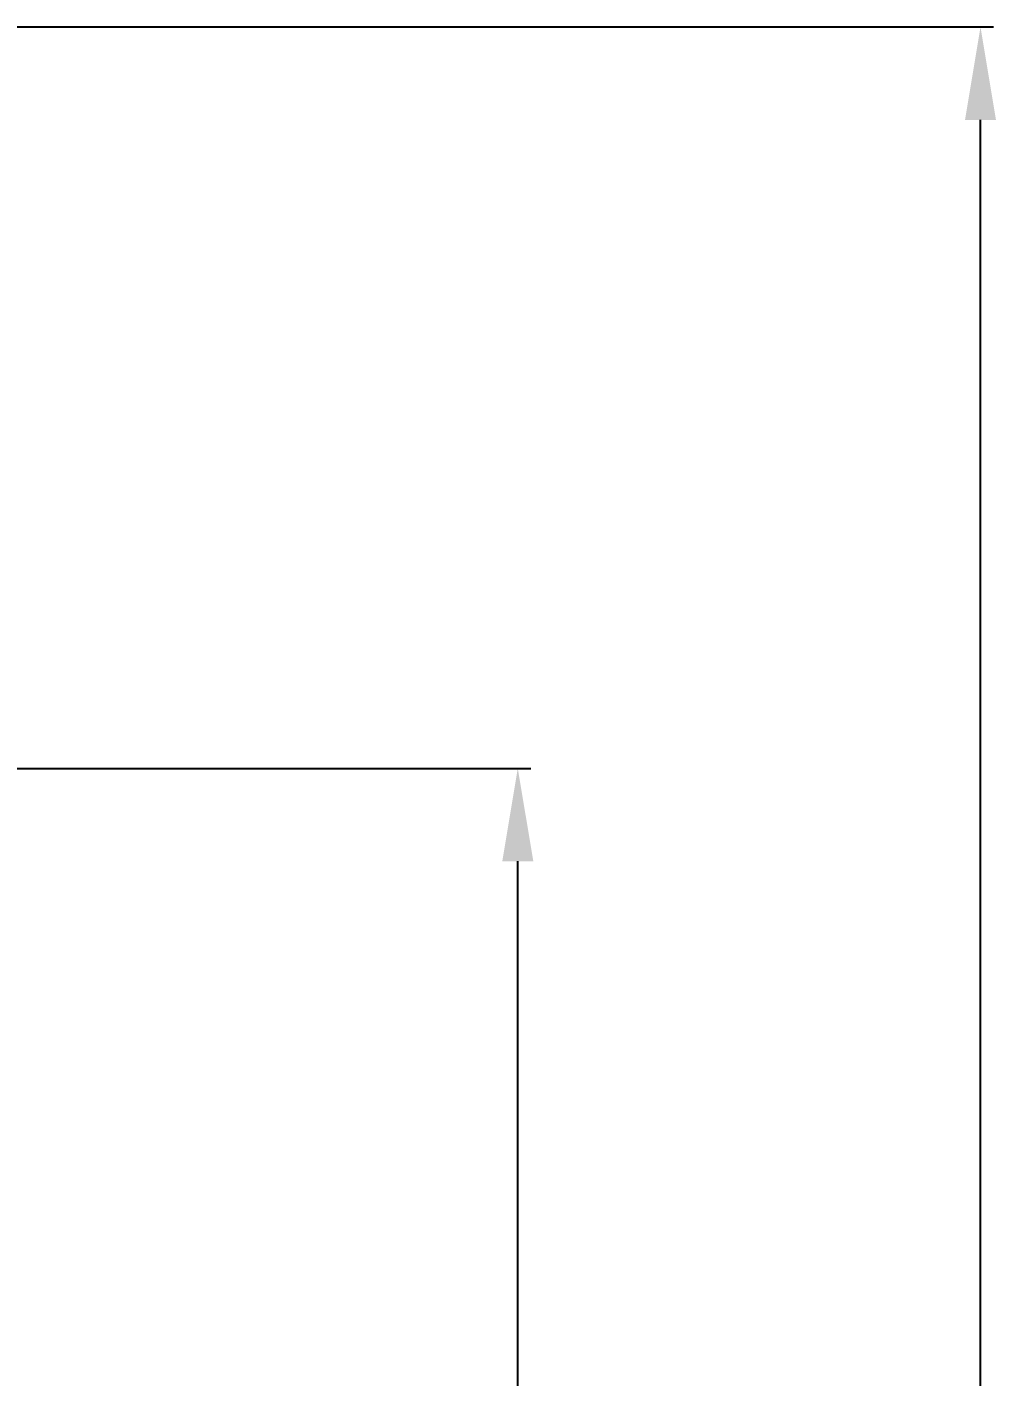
# Model space of a CAD drawing. Extents: x 8168 to 8762, y -18192 to -17772.
# Drawn here: x 8557.1 to 8609.2, y -17994 to -17921.4 of the extents above; entities that cross this region are included whole.
import ezdxf

# ---------------------------------------------------------------- set-up
doc = ezdxf.new("R2010")
doc.units = 0
doc.header["$MEASUREMENT"] = 0
doc.layers.get('DEFPOINTS').update_dxf_attribs({"linetype": 'CONTINUOUS'})
doc.layers.add('5', color=2, linetype='CONTINUOUS')
doc.styles.get("Standard").update_dxf_attribs({"font": 'Gulim.ttf'})
doc.dimstyles.new('STANDARD$0', dxfattribs={"dimtxt": 3.5, "dimasz": 2.5, "dimexe": 0.7, "dimexo": 0.7, "dimgap": 0.5, "dimtad": 3, "dimdec": 4, "dimdsep": 46, "dimtxsty": 'Standard', "dimcen": 0, "dimclrd": 2, "dimclre": 2, "dimclrt": 4, "dimadec": 0, "dimazin": 0, "dimtp": 0.2, "dimtm": 0.1, "dimtfac": 0.5, "dimtdec": 4, "dimtmove": 1, "dimatfit": 3, "dimfxl": 0, "dimtolj": 1, "dimarcsym": 0})

# ---------------------------------------------------------------- blocks, each defined once
blk = doc.blocks.new('*D3')
at = {"layer": '5', "color": 2, "lineweight": -2}
for p, q in [((8529.117, -17961.308), (8584.22, -17961.308)), ((8583.52, -18069.441), (8583.52, -17966.308)), ((8554.994, -18074.441), (8584.22, -18074.441))]:
    blk.add_line(p, q, dxfattribs=at)
at = {"layer": '5', "color": 2}
for points in [[(8582.687, -17966.308), (8584.354, -17966.308), (8583.52, -17961.308)], [(8582.687, -18069.441), (8584.354, -18069.441), (8583.52, -18074.441)]]:
    blk.add_solid(points, dxfattribs=at)
at = {"layer": 'DEFPOINTS', "color": 0}
for p in [(8528.417, -17961.308, 0), (8583.52, -17961.308), (8554.294, -18074.441, 0)]:
    blk.add_point(p, dxfattribs=at)
at = {"layer": '5', "color": 4, "insert": (8578.512, -18023.672), "char_height": 5, "attachment_point": 5, "rotation": 90}
blk.add_mtext('\\A1;113', dxfattribs=at)
blk = doc.blocks.new('*D4')
at = {"layer": '5', "color": 2, "lineweight": -2}
for p, q in [((8529.193, -17921.41), (8609.111, -17921.41)), ((8608.411, -18069.441), (8608.411, -17926.41)), ((8554.994, -18074.441), (8609.111, -18074.441))]:
    blk.add_line(p, q, dxfattribs=at)
at = {"layer": '5', "color": 2}
for points in [[(8607.577, -17926.41), (8609.244, -17926.41), (8608.411, -17921.41)], [(8607.577, -18069.441), (8609.244, -18069.441), (8608.411, -18074.441)]]:
    blk.add_solid(points, dxfattribs=at)
at = {"layer": 'DEFPOINTS', "color": 0}
for p in [(8528.493, -17921.41, 0), (8608.411, -17921.41), (8554.294, -18074.441, 0)]:
    blk.add_point(p, dxfattribs=at)
at = {"layer": '5', "color": 4, "insert": (8603.631, -18015.343), "char_height": 5, "attachment_point": 5, "rotation": 90}
blk.add_mtext('\\A1;153', dxfattribs=at)

msp = doc.modelspace()

# ---------------------------------------------------------------- dimensions: what is measured, and where the dimension line sits
at = {"layer": '5'}
dim = msp.add_linear_dim(base=(8608.411, -17921.41), p1=(8554.294, -18074.441, 0), p2=(8528.493, -17921.41, 0), angle=90, dimstyle='STANDARD$0', override={"dimtxt": 5, "dimasz": 5, "dimdec": 1, "dimzin": 9, "dimtdec": 1, "dimfxl": 1.25, "dimtfill": 1}, dxfattribs=at)
dim.commit()
dim.dimension.update_dxf_attribs({"geometry": '*D4', "text_midpoint": (8606.701, -18015.343), "dimtype": 128})
dim = msp.add_linear_dim(base=(8583.52, -17961.308), p1=(8554.294, -18074.441, 0), p2=(8528.417, -17961.308, 0), angle=90, text='113', dimstyle='STANDARD$0', override={"dimtxt": 5, "dimasz": 5, "dimdec": 1, "dimzin": 9, "dimtdec": 1, "dimfxl": 1.25, "dimtfill": 1}, dxfattribs=at)
dim.commit()
dim.dimension.update_dxf_attribs({"geometry": '*D3', "text_midpoint": (8581.582, -18023.672), "dimtype": 128})

doc.saveas('drawing.dxf')
